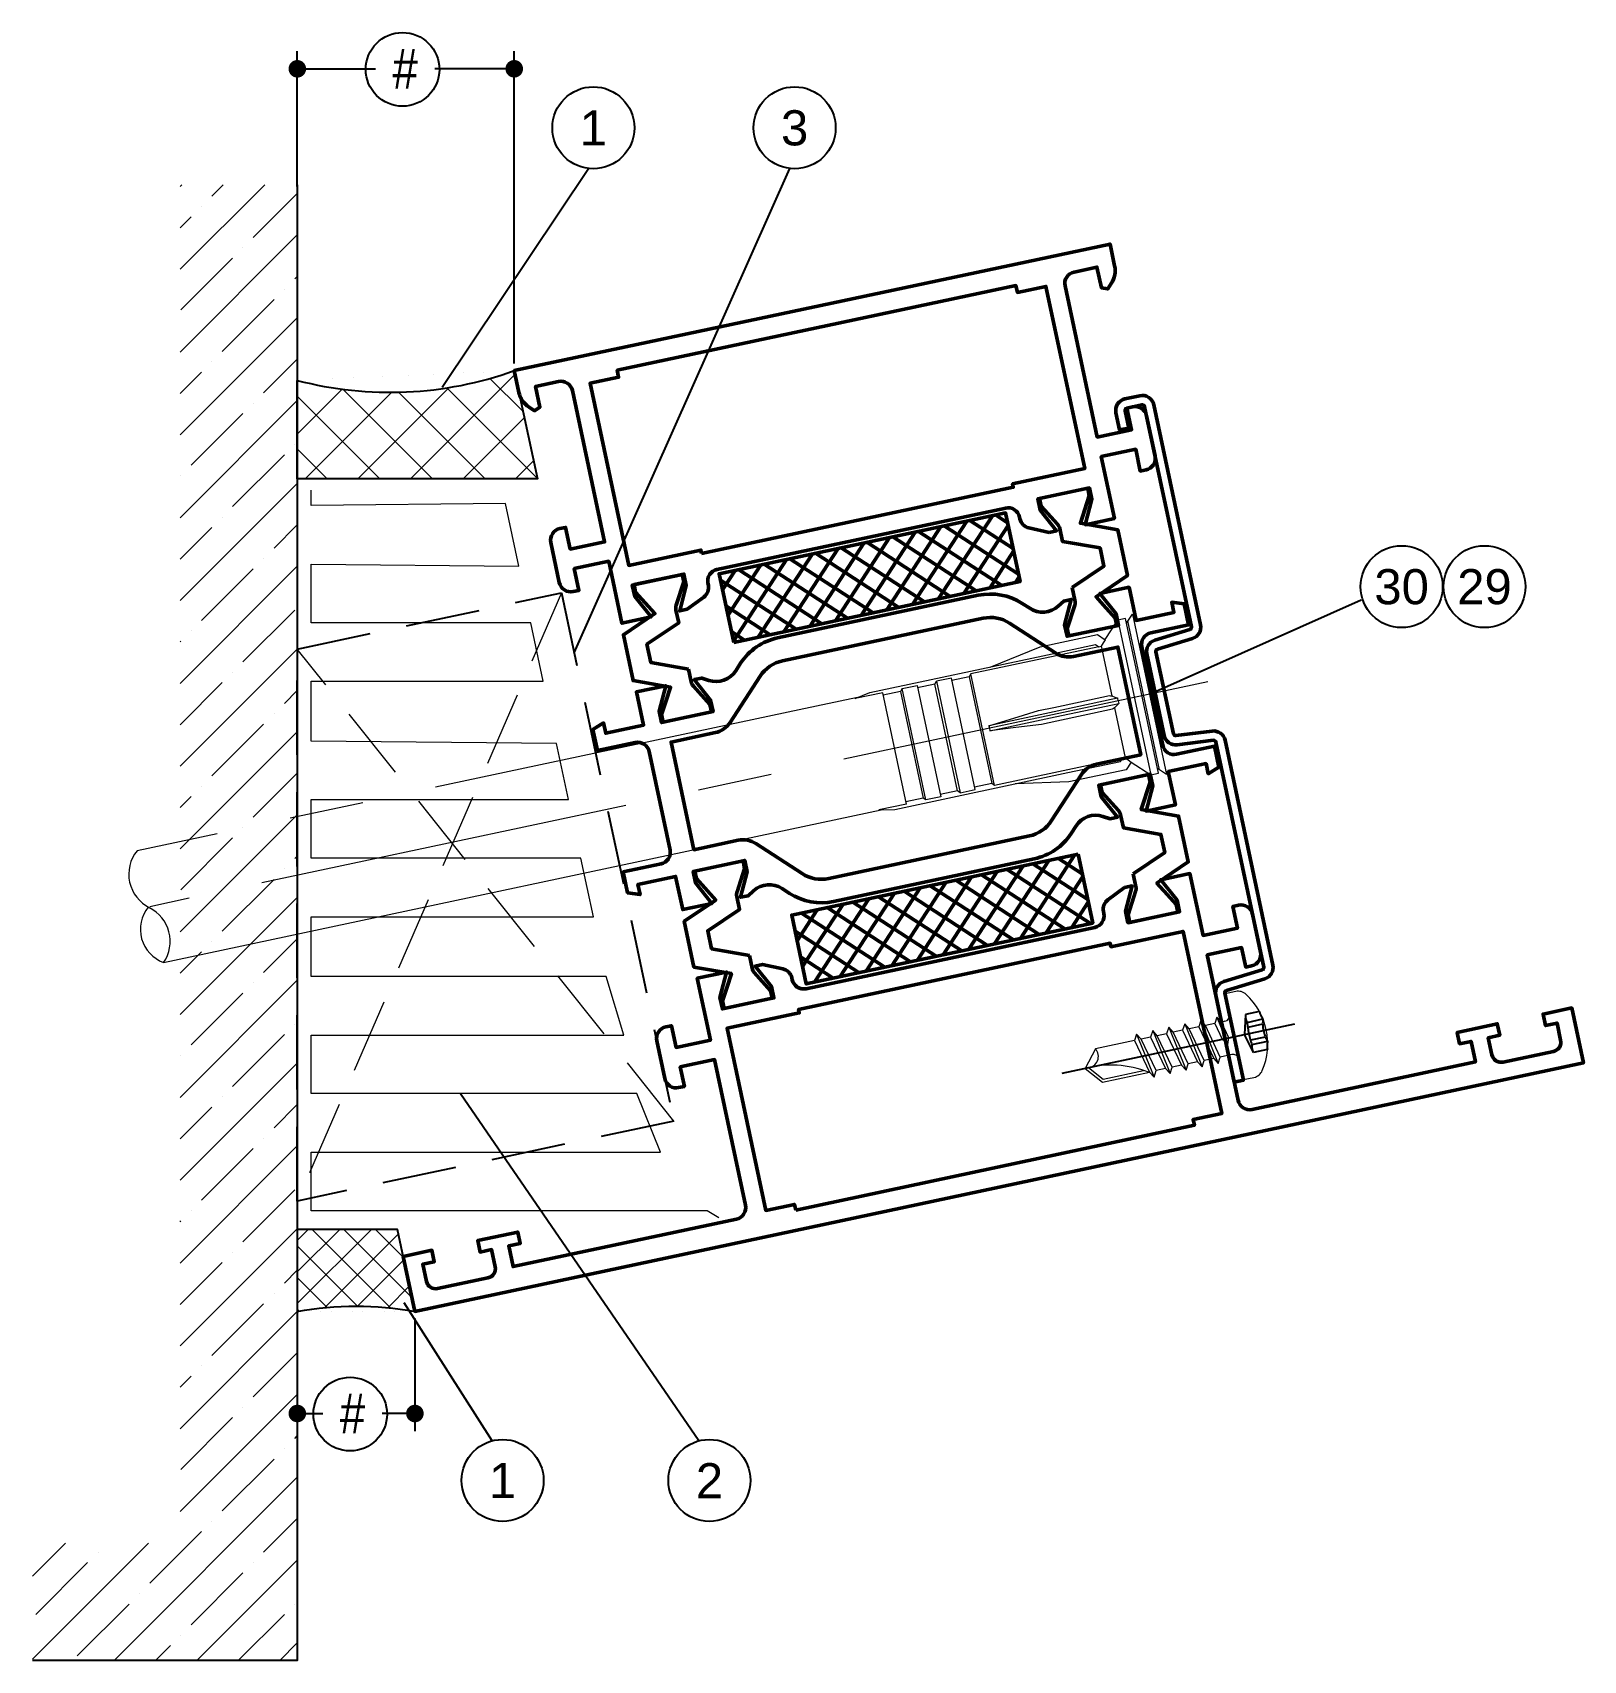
# Model space of a CAD drawing. Header units: millimetres. Extents: x 40 to 172, y 84 to 223.
import ezdxf
from ezdxf.enums import TextEntityAlignment as Align

# ---------------------------------------------------------------- set-up
doc = ezdxf.new("R2010")
doc.units = ezdxf.units.MM
doc.linetypes.add('CENTER', pattern=[50.8, 31.75, -6.35, 6.35, -6.35])
doc.linetypes.add('HIDDEN', pattern=[9.525, 6.35, -3.175])
for name, color, linetype, lineweight in [('AM_5', 3, 'Continuous', 25), ('AM_C', 50, 'Continuous', 50), ('AM_S', 80, 'Continuous', 50), ('Cent3', 70, 'CENTER', 18), ('CHide2', 2, 'HIDDEN', 25), ('CHide3', 70, 'HIDDEN', 18), ('Cont2', 2, 'Continuous', 25), ('Cont3', 70, 'Continuous', 18)]:
    doc.layers.add(name, color=color, linetype=linetype, lineweight=lineweight)
doc.layers.add('Cent4', color=10, linetype='CENTER')
doc.layers.add('CHide4', color=10, linetype='HIDDEN')
doc.styles.add('BEMSTIL', font='8SIMPLEX.SHX', dxfattribs={"width": 0.85})
doc.styles.add('SWISS', font='swiss.ttf')
doc.dimstyles.new('Dok-1zu2-PUNKT$0', dxfattribs={"dimscale": 0.5, "dimtxt": 3.4, "dimasz": 1.5, "dimexe": 1.5, "dimexo": 0.6, "dimgap": 1.5, "dimtad": 0, "dimlfac": 2, "dimdsep": 46, "dimtxsty": 'BEMSTIL', "dimblk": 'PUNKT', "dimblk1": 'PUNKT', "dimblk2": 'PUNKT', "dimcen": 0, "dimclrd": 3, "dimclre": 3, "dimclrt": 3, "dimadec": 0, "dimazin": 0, "dimtfac": 0.7, "dimtofl": 0, "dimtmove": 0, "dimatfit": 3, "dimfxl": 0, "dimtolj": 1, "dimarcsym": 0})

# ---------------------------------------------------------------- blocks, each defined once
blk = doc.blocks.new('*X4')
at = {"color": 0}
for p, q in [((20.3, 218.29), (23.91, 221.9)), ((20.3, 221.825), (20.375, 221.9)), ((21.655, 221.413), (22.142, 221.9)), ((23.423, 219.645), (25.3, 221.522)), ((20.3, 220.058), (20.771, 220.529)), ((21.213, 220.971), (21.213, 220.971)), ((20.3, 214.754), (25.3, 219.754)), ((22.981, 219.203), (22.981, 219.203)), ((20.329, 216.551), (22.539, 218.761)), ((25.191, 217.877), (25.3, 217.987)), ((22.097, 214.784), (24.307, 216.993)), ((24.749, 217.435), (24.749, 217.435)), ((20.3, 211.219), (25.3, 216.219)), ((21.655, 214.342), (21.655, 214.342)), ((23.865, 213.016), (25.3, 214.451)), ((20.3, 212.987), (21.213, 213.9)), ((20.3, 207.683), (25.3, 212.683)), ((20.771, 209.922), (22.981, 212.132)), ((23.423, 212.574), (23.423, 212.574)), ((25.191, 210.806), (25.191, 210.806)), ((22.539, 208.155), (24.749, 210.364)), ((20.329, 209.48), (20.329, 209.48)), ((20.3, 204.148), (25.3, 209.148)), ((20.3, 205.916), (21.655, 207.271)), ((22.097, 207.713), (22.097, 207.713)), ((24.307, 206.387), (25.3, 207.38)), ((23.865, 205.945), (23.865, 205.945)), ((20.3, 200.612), (25.3, 205.612)), ((21.213, 203.293), (23.423, 205.503)), ((22.981, 201.525), (25.191, 203.735)), ((20.3, 202.38), (20.329, 202.409)), ((20.771, 202.851), (20.771, 202.851)), ((20.3, 197.077), (25.3, 202.077)), ((22.539, 201.083), (22.539, 201.083)), ((20.3, 198.844), (22.097, 200.642)), ((24.749, 199.758), (25.3, 200.309)), ((21.655, 196.664), (23.865, 198.874)), ((24.307, 199.316), (24.307, 199.316)), ((20.3, 193.541), (25.3, 198.541)), ((23.423, 194.896), (25.3, 196.773)), ((21.213, 196.222), (21.213, 196.222)), ((20.3, 195.309), (20.771, 195.78)), ((20.3, 190.006), (25.3, 195.006)), ((20.329, 191.803), (22.539, 194.012)), ((22.981, 194.454), (22.981, 194.454)), ((25.191, 193.129), (25.3, 193.238)), ((24.749, 192.687), (24.749, 192.687)), ((22.097, 190.035), (24.307, 192.245)), ((20.3, 186.47), (25.3, 191.47)), ((20.3, 188.238), (21.213, 189.151)), ((21.655, 189.593), (21.655, 189.593)), ((23.865, 188.267), (25.3, 189.702)), ((20.3, 182.935), (25.3, 187.935)), ((23.423, 187.825), (23.423, 187.825)), ((20.771, 185.174), (22.981, 187.383)), ((22.539, 183.406), (24.749, 185.616)), ((25.191, 186.057), (25.191, 186.057)), ((20.3, 179.399), (25.3, 184.399)), ((20.329, 184.732), (20.329, 184.732)), ((22.097, 182.964), (22.097, 182.964)), ((20.3, 181.167), (21.655, 182.522)), ((24.307, 181.638), (25.3, 182.631)), ((20.3, 175.863), (25.3, 180.863)), ((21.213, 178.544), (23.423, 180.754)), ((23.865, 181.196), (23.865, 181.196)), ((22.981, 176.777), (25.191, 178.986)), ((20.771, 178.103), (20.771, 178.103)), ((20.3, 177.631), (20.329, 177.661)), ((20.3, 172.328), (25.3, 177.328)), ((20.3, 174.096), (22.097, 175.893)), ((22.539, 176.335), (22.539, 176.335)), ((24.749, 175.009), (25.3, 175.56)), ((24.307, 174.567), (24.307, 174.567)), ((20.3, 168.792), (25.3, 173.792)), ((21.655, 171.915), (23.865, 174.125)), ((23.423, 170.148), (25.3, 172.025)), ((20.3, 170.56), (20.771, 171.031)), ((21.213, 171.473), (21.213, 171.473)), ((20.3, 165.257), (25.3, 170.257)), ((22.981, 169.706), (22.981, 169.706)), ((20.329, 167.054), (22.539, 169.264)), ((25.191, 168.38), (25.3, 168.489)), ((22.097, 165.286), (24.307, 167.496)), ((24.749, 167.938), (24.749, 167.938)), ((17.479, 158.9), (25.3, 166.721)), ((21.655, 164.844), (21.655, 164.844)), ((23.865, 163.518), (25.3, 164.954)), ((19.003, 162.193), (21.213, 164.402)), ((14, 162.492), (15.408, 163.9)), ((14, 158.957), (18.943, 163.9)), ((16.794, 163.518), (16.794, 163.518)), ((14.142, 160.867), (16.352, 163.077)), ((20.771, 160.425), (22.981, 162.635)), ((21.014, 158.9), (25.3, 163.186)), ((23.423, 163.077), (23.423, 163.077)), ((15.91, 159.099), (18.12, 161.309)), ((18.562, 161.751), (18.562, 161.751)), ((25.191, 161.309), (25.191, 161.309)), ((22.782, 158.9), (24.749, 160.867)), ((20.329, 159.983), (20.329, 159.983)), ((19.246, 158.9), (19.887, 159.541)), ((24.55, 158.9), (25.3, 159.65))]:
    blk.add_line(p, q, dxfattribs=at)
blk = doc.blocks.new('PUNKT')
at = {"color": 0, "linetype": 'Continuous'}
blk.add_line((-0.5, 0), (-1, 0), dxfattribs=at)
at = {"color": 0, "linetype": 'Continuous', "const_width": 0.5}
blk.add_lwpolyline([(-0.25, 0, 1), (0.25, 0, 1)], format="xyb", close=True, dxfattribs=at)
blk = doc.blocks.new('*D5')
at = {"layer": 'AM_5', "color": 3, "lineweight": -2, "transparency": 16777216}
for p, q in [((62.61, 209.55), (62.61, 221.1)), ((62.61, 209.55), (62.61, 221.1)), ((62.61, 209.55), (62.61, 221.1)), ((81.13, 194.43), (81.13, 221.1)), ((81.13, 194.43), (81.13, 221.1)), ((81.13, 194.43), (81.13, 221.1)), ((64.11, 219.6), (69.28, 219.6)), ((64.11, 219.6), (69.28, 219.6)), ((64.11, 219.6), (69.28, 219.6)), ((79.63, 219.6), (74.35, 219.6)), ((79.63, 219.6), (74.35, 219.6)), ((79.63, 219.6), (74.35, 219.6))]:
    blk.add_line(p, q, dxfattribs=at)
at = {"layer": 'AM_5', "color": 3, "lineweight": -2, "transparency": 16777216, "xscale": 1.5, "yscale": 1.5, "zscale": 1.5, "rotation": 180}
blk.add_blockref('PUNKT', (62.61, 219.6), dxfattribs=at)
blk.add_blockref('PUNKT', (62.61, 219.6), dxfattribs=at)
blk.add_blockref('PUNKT', (62.61, 219.6), dxfattribs=at)
at = {"layer": 'AM_5', "color": 3, "lineweight": -2, "transparency": 16777216, "xscale": 1.5, "yscale": 1.5, "zscale": 1.5}
blk.add_blockref('PUNKT', (81.13, 219.6), dxfattribs=at)
blk.add_blockref('PUNKT', (81.13, 219.6), dxfattribs=at)
blk.add_blockref('PUNKT', (81.13, 219.6), dxfattribs=at)
at = {"layer": 'AM_5', "color": 3, "transparency": 16777216, "insert": (71.82, 219.6), "char_height": 3.4, "attachment_point": 5, "style": 'BEMSTIL'}
blk.add_mtext('\\A1;#', dxfattribs=at)
blk.add_mtext('\\A1;#', dxfattribs=at)
blk.add_mtext('\\A1;#', dxfattribs=at)
blk = doc.blocks.new('*D6')
at = {"layer": 'AM_5', "color": 3, "lineweight": -2, "transparency": 16777216}
for p, q in [((62.61, 112.91), (62.61, 103.29)), ((62.61, 112.91), (62.61, 103.29)), ((62.61, 112.91), (62.61, 103.29)), ((72.65, 112.91), (72.65, 103.29)), ((72.65, 112.91), (72.65, 103.29)), ((72.65, 112.91), (72.65, 103.29)), ((64.11, 104.79), (64.79, 104.79)), ((64.11, 104.79), (64.79, 104.79)), ((64.11, 104.79), (64.79, 104.79)), ((71.15, 104.79), (69.86, 104.79)), ((71.15, 104.79), (69.86, 104.79)), ((71.15, 104.79), (69.86, 104.79))]:
    blk.add_line(p, q, dxfattribs=at)
at = {"layer": 'AM_5', "color": 3, "lineweight": -2, "transparency": 16777216, "xscale": 1.5, "yscale": 1.5, "zscale": 1.5, "rotation": 180}
blk.add_blockref('PUNKT', (62.61, 104.79), dxfattribs=at)
blk.add_blockref('PUNKT', (62.61, 104.79), dxfattribs=at)
blk.add_blockref('PUNKT', (62.61, 104.79), dxfattribs=at)
at = {"layer": 'AM_5', "color": 3, "lineweight": -2, "transparency": 16777216, "xscale": 1.5, "yscale": 1.5, "zscale": 1.5}
blk.add_blockref('PUNKT', (72.65, 104.79), dxfattribs=at)
blk.add_blockref('PUNKT', (72.65, 104.79), dxfattribs=at)
blk.add_blockref('PUNKT', (72.65, 104.79), dxfattribs=at)
at = {"layer": 'AM_5', "color": 3, "transparency": 16777216, "insert": (67.32, 104.79), "char_height": 3.4, "attachment_point": 5, "style": 'BEMSTIL'}
blk.add_mtext('\\A1;#', dxfattribs=at)
blk.add_mtext('\\A1;#', dxfattribs=at)
blk.add_mtext('\\A1;#', dxfattribs=at)
blk = doc.blocks.new('WI1021365')
for points in [[(23, -15.8), (23, -16.45), (21, -15.45), (20, -15.45), (20, -19.95), (21, -19.95), (23, -18.95), (23, -21.5), (17.6, -21.5), (17.6, -24.5), (19.5, -24.5), (19.5, -25, -0.414214), (18.5, -26), (15.2, -26, -0.414214), (14.2, -25), (14.2, -24.5), (15.9, -24.5), (15.9, -21.5), (3.2, -21.5, 0.414214), (2.2, -22.5), (2.2, -42), (4, -42), (4, -41), (5, -41), (5, -44.5), (4, -44.5), (4, -43.5), (2.5, -43.5, 0.414214), (1.7, -44.3), (1.7, -48.7, 0.414214), (2.5, -49.5), (4, -49.5), (4, -48.5), (5, -48.5), (5, -51), (0.2, -51), (0.2, 51), (5, 51), (5, 48.5), (4, 48.5), (4, 49.5), (2.5, 49.5, 0.414214), (1.7, 48.7), (1.7, 44.3, 0.414214), (2.5, 43.5), (4, 43.5), (4, 44.5), (5, 44.5), (5, 41), (4, 41), (4, 42), (2.2, 42), (2.2, 22.5, 0.414214), (3.2, 21.5), (15.9, 21.5), (15.9, 24.5), (14.2, 24.5), (14.2, 25, -0.414214), (15.2, 26), (18.5, 26, -0.414214), (19.5, 25), (19.5, 24.5), (17.6, 24.5), (17.6, 21.5), (23, 21.5), (23, 18.95), (21, 19.95), (20, 19.95), (20, 15.45), (21, 15.45), (23, 16.45), (23, 15.8), (22.27, 14.19, -0.294108), (21.36, 13.6), (21.2, 13.6, 0.414214), (20.2, 12.6), (20.2, -12.6, 0.414214), (21.2, -13.6), (21.36, -13.6, -0.294108), (22.27, -14.19), (23, -15.8)], [(54, -15.8), (54.73, -14.19, -0.294108), (55.64, -13.6), (55.8, -13.6, 0.414214), (56.8, -12.6), (56.8, 12.6, 0.414214), (55.8, 13.6), (55.64, 13.6, -0.294108), (54.73, 14.19), (54, 15.8), (54, 16.45), (56, 15.45), (57, 15.45), (57, 19.95), (56, 19.95), (54, 18.95), (54, 21.5), (59.4, 21.5), (59.4, 24.5), (57.5, 24.5), (57.5, 25, -0.414214), (58.5, 26), (62, 26, -0.414214), (63, 25), (63, 24.5), (61.1, 24.5), (61.1, 21.5), (74.3, 21.5, 0.414214), (75.3, 22.5), (75.3, 24.5), (73.5, 24.5), (73.29, 25.01), (73.69, 25.41, -0.198912), (75.1, 26), (77, 26), (77, -26), (75.1, -26, -0.198912), (73.69, -25.41), (73.29, -25.01), (73.5, -24.5), (75.3, -24.5), (75.3, -22.5, 0.414214), (74.3, -21.5), (61.1, -21.5), (61.1, -24.5), (63, -24.5), (63, -25, -0.414214), (62, -26), (58.5, -26, -0.414214), (57.5, -25), (57.5, -24.5), (59.4, -24.5), (59.4, -21.5), (54, -21.5), (54, -18.95), (56, -19.95), (57, -19.95), (57, -15.45), (56, -15.45), (54, -16.45), (54, -15.8)], [(23.99, 16.75), (22.87, 16.75, 0.131652), (22.47, 16.64), (20.66, 15.6), (20, 15.6), (20, 19.8), (20.66, 19.8), (22, 19.03), (22.49, 18.74), (22.79, 18.57), (24, 21.58), (28, 21.58), (29.21, 18.57), (31.34, 19.8), (32, 19.8), (32, 15.6), (31.34, 15.6), (29.53, 16.64, 0.131652), (29.13, 16.75), (28.01, 16.75), (26.79, 19.78), (25.21, 19.78)], [(48.99, 16.75), (47.87, 16.75, 0.131652), (47.47, 16.64), (45.66, 15.6), (45, 15.6), (45, 19.8), (45.66, 19.8), (47, 19.03), (47.49, 18.74), (47.79, 18.57), (49, 21.58), (53, 21.58), (54.21, 18.57), (56.34, 19.8), (57, 19.8), (57, 15.6), (56.34, 15.6), (54.53, 16.64, 0.131652), (54.13, 16.75), (53.01, 16.75), (51.79, 19.78), (50.21, 19.78)], [(48, 8.76, 0.198912), (47.12, 10.88), (43.79, 14.21, -0.198912), (43.2, 15.63), (43.2, 19.5), (33.8, 19.5), (33.8, 15.63, -0.198912), (33.21, 14.21), (29.88, 10.88, 0.198912), (29, 8.76), (29, -8.76, 0.198912), (29.88, -10.88), (33.21, -14.21, -0.198912), (33.8, -15.63), (33.8, -19.5), (43.2, -19.5), (43.2, -15.63, -0.198912), (43.79, -14.21), (47.12, -10.88, 0.198912), (48, -8.76)], [(23.99, -16.75), (22.87, -16.75, -0.131652), (22.47, -16.64), (20.66, -15.6), (20, -15.6), (20, -19.8), (20.66, -19.8), (22, -19.03), (22.49, -18.74), (22.79, -18.57), (24, -21.57), (28, -21.57), (29.21, -18.57), (31.34, -19.8), (32, -19.8), (32, -15.6), (31.34, -15.6), (29.53, -16.64, -0.131652), (29.13, -16.75), (28.01, -16.75), (26.79, -19.77), (25.21, -19.77)], [(48.99, -16.75), (47.87, -16.75, -0.131652), (47.47, -16.64), (45.66, -15.6), (45, -15.6), (45, -19.8), (45.66, -19.8), (47, -19.03), (47.49, -18.74), (47.79, -18.57), (49, -21.57), (53, -21.57), (54.21, -18.57), (56.34, -19.8), (57, -19.8), (57, -15.6), (56.34, -15.6), (54.53, -16.64, -0.131652), (54.13, -16.75), (53.01, -16.75), (51.79, -19.77), (50.21, -19.77)]]:
    blk.add_lwpolyline(points, format="xyb", close=True)
blk.add_lwpolyline([(29, -15.8), (29.32, -15.25, 0.339454), (29, -12.83), (28.46, -12.29, -0.198912), (27, -8.76), (27, 8.76, -0.198912), (28.46, 12.29), (29, 12.83, 0.339454), (29.32, 15.25), (29, 15.8), (29, 16.45), (31, 15.45), (32, 15.45), (32, 19.95), (31, 19.95), (29, 18.95), (29, 21.5), (31.9, 21.5), (31.9, 24.8), (31.01, 24.8), (31.38, 25.8), (33.2, 25.8), (33.2, 22.5, 0.414214), (34.2, 21.5), (42.8, 21.5, 0.414214), (43.8, 22.5), (43.8, 25.8), (45.62, 25.8), (45.99, 24.8), (45.1, 24.8), (45.1, 21.5), (48, 21.5), (48, 18.95), (46, 19.95), (45, 19.95), (45, 15.45), (46, 15.45), (48, 16.45), (48, 15.8), (47.68, 15.25, 0.339454), (48, 12.83), (48.54, 12.29, -0.198912), (50, 8.76), (50, -8.76, -0.198912), (48.54, -12.29), (48, -12.83, 0.339454), (47.68, -15.25), (48, -15.8), (48, -16.45), (46, -15.45), (45, -15.45), (45, -19.95), (46, -19.95), (48, -18.95), (48, -21.5), (45.1, -21.5), (45.1, -24.8), (45.99, -24.8), (45.62, -25.8), (43.8, -25.8), (43.8, -22.5, 0.414214), (42.8, -21.5), (34.2, -21.5, 0.414214), (33.2, -22.5), (33.2, -25.8), (31.38, -25.8), (31.01, -24.8), (31.9, -24.8), (31.9, -21.5), (29, -21.5), (29, -18.95), (31, -19.95), (32, -19.95), (32, -15.45), (31, -15.45), (29, -16.45), (29, -15.8), (29.32, -15.25)], format="xyb")
for points in [[(1.9, 17.4), (2.4, 17.4), (2.4, 19.9), (18.3, 19.9), (18.3, 13.6), (18.6, 13.6), (18.6, -13.6), (18.3, -13.6), (18.3, -19.9), (2.4, -19.9), (2.4, -17.4), (1.9, -17.4), (1.9, 17.4)], [(58.4, 13.6), (58.7, 13.6), (58.7, 19.9), (74.6, 19.9), (74.6, 17.4), (75.2, 17.4), (75.2, -17.4), (74.6, -17.4), (74.6, -19.9), (58.7, -19.9), (58.7, -13.6), (58.4, -13.6), (58.4, 13.6)]]:
    blk.add_lwpolyline(points, close=True)
blk = doc.blocks.new('WI4090072')
h = blk.add_hatch()
h.set_pattern_fill('ANSI37', color=256, scale=0.5, style=0)
h.set_pattern_definition([(45, (0, 0.4), (-1.12253, 1.12253), []), (135, (0, 0.4), (-1.12253, -1.12253), [])])
h.paths.add_polyline_path([(12.5, 6.4), (-12.5, 6.4), (-12.5, 0.4), (12.5, 0.4)])
blk.add_lwpolyline([(12.5, 6.4), (12.5, 0.4), (-12.5, 0.4), (-12.5, 6.4), (12.5, 6.4)], close=True)
blk = doc.blocks.new('WI4080202')
blk.add_lwpolyline([(-48.32, -0.18), (-48.61, -3.59, -0.388879), (-49.61, -4.5), (-57.2, -4.5), (-57.2, -3.7), (-49.61, -3.7, 0.388879), (-49.41, -3.52), (-49.11, -0.11, -0.388879), (-48.12, 0.8), (-28.48, 0.8, -0.388879), (-27.49, -0.11), (-27.22, -3.22, 0.388879), (-27.02, -3.4), (-19.88, -3.4, 0.388879), (-19.68, -3.22), (-19.41, -0.11, -0.388879), (-18.42, 0.8), (0.8, 0.8, -0.414214), (1.8, -0.2), (1.8, -1.5, -0.414214), (0.8, -2.5), (-0.7, -2.5), (-0.7, -1.7), (0.8, -1.7, 0.414214), (1, -1.5), (1, -0.2, 0.414214), (0.8, 0), (-18.42, 0, 0.388879), (-18.62, -0.18), (-18.89, -3.29, -0.388879), (-19.88, -4.2), (-27.02, -4.2, -0.388879), (-28.01, -3.29), (-28.28, -0.18, 0.388879), (-28.48, 0), (-48.12, 0, 0.388879), (-48.32, -0.18)], format="xyb", close=True)
blk = doc.blocks.new('ws4070448')
at = {"layer": 'Cent4'}
blk.add_lwpolyline([(0, -15.02), (0, 5.29)], dxfattribs=at)
at = {"layer": 'CHide4'}
for p, q in [((-0.97, 1.33), (-0.97, 2.72)), ((-0.56, 1.33), (-0.56, 2.61)), ((0.56, 1.33), (0.56, 2.61)), ((0.97, 1.33), (0.97, 2.72))]:
    blk.add_line(p, q, dxfattribs=at)
for points in [[(-1.65, 2.56), (-1.65, 1.33)], [(1.65, 2.56), (1.65, 1.33)], [(-1.65, 1.33), (0, 0.89)], [(1.65, 1.33), (0, 0.89)]]:
    blk.add_lwpolyline(points, dxfattribs=at)
for centre, radius, start, end in [((-1.59, 3.84), 1.28, 267.2848, 298.8872), ((0, 5.49), 2.94, 250.6988, 289.3012), ((1.59, 3.84), 1.28, 241.1128, 272.7152), ((-1.31, 2.49), 1.21, 253.6643, 286.3357), ((0, 11.41), 10.13, 264.4948, 275.5052), ((1.31, 2.49), 1.21, 253.6643, 286.3357)]:
    blk.add_arc(centre, radius, start, end, dxfattribs=at)
at = {"layer": 'Cont3'}
blk.add_lwpolyline([(3.32, 1.75, 0.314856), (-3.32, 1.75, 0.244912), (-3.75, 0.93), (-3.75, 0), (3.75, 0), (3.75, 0.93, 0.244912), (3.32, 1.75, 0.138291)], format="xyb", dxfattribs=at)
for points in [[(-1.95, -1.1), (-1.45, -1.39), (0, -1.04), (0.5, -0.67), (0, -0.47), (-1.45, -0.81)], [(-1.95, -2.5), (-1.45, -2.79), (1.45, -2.1), (1.95, -1.81), (1.45, -1.52), (-1.45, -2.21)], [(-1.95, -3.9), (-1.45, -4.19), (1.45, -3.5), (1.95, -3.21), (1.45, -2.92), (-1.45, -3.61)], [(-1.95, -5.3), (-1.45, -5.59), (1.45, -4.9), (1.95, -4.61), (1.45, -4.32), (-1.45, -5.01)], [(-1.95, -6.7), (-1.45, -6.99), (1.45, -6.3), (1.95, -6.01), (1.45, -5.72), (-1.45, -6.41)], [(-1.45, -8.39), (1.45, -7.7), (1.95, -7.41), (1.45, -7.12), (-1.45, -7.81), (-1.95, -8.1)]]:
    blk.add_lwpolyline(points, close=True, dxfattribs=at)
for points in [[(-1.95, -1.1), (0.5, -0.67)], [(-1.45, -0.5), (-1.45, -0.81)], [(-1.45, -1.39), (-1.45, -2.21)], [(-1.45, -1.39), (-1.45, -2.21)], [(1.45, -0.5), (1.45, -1.52)], [(-1.95, -2.5), (1.95, -1.81)], [(1.45, -2.1), (1.45, -2.92)], [(-1.95, -3.9), (1.95, -3.21)], [(-1.45, -2.79), (-1.45, -3.61)], [(1.45, -3.5), (1.45, -4.32)], [(-1.95, -5.3), (1.95, -4.61)], [(-1.45, -4.19), (-1.45, -5.01)], [(1.45, -4.9), (1.45, -5.72)], [(-1.95, -6.7), (1.95, -6.01)], [(-1.45, -5.59), (-1.45, -6.41)], [(1.45, -6.3), (1.45, -7.12)], [(-1.95, -8.1), (1.95, -7.41)], [(-1.45, -6.99), (-1.45, -7.81)], [(-1.45, -8.38), (-1.45, -11.81), (0, -13), (1.45, -11.79), (1.45, -7.7)], [(1.24, -8.17), (1.24, -11.7), (0.03, -12.71)]]:
    blk.add_lwpolyline(points, dxfattribs=at)
for centre, radius, start, end in [((-1.95, -0.5), 0.5, 0, 90), ((1.95, -0.5), 0.5, 90, 180), ((8.74, -12.6), 8.74, 146.5114, 182.6031), ((-0.95, -12.64), 0.965, 350.682, 121.1143)]:
    blk.add_arc(centre, radius, start, end, dxfattribs=at)

msp = doc.modelspace()

# ---------------------------------------------------------------- hatches: boundary and pattern name
at = {"layer": 'Cont3'}
h = msp.add_hatch(dxfattribs=at)
h.set_pattern_fill('ANSI37', color=256, style=0)
h.set_pattern_definition([(45, (-858.4944, -279.1933), (-2.245064, 2.245064), []), (135, (-858.4944, -279.1933), (-2.245064, -2.245064), [])])
edge = h.paths.add_edge_path()
edge.add_arc((84.539, 192.764), 3.108, 190.96932, 195.09436, ccw=False)
edge.add_line((81.487, 192.172), (81.135, 193.831))
edge.add_arc((70.522, 223.315), 31.335, 255.36613, 289.79578, ccw=False)
edge.add_line((62.606, 192.996), (62.606, 184.596))
edge.add_line((62.606, 184.596), (83.118, 184.596))
edge.add_line((83.118, 184.596), (81.538, 191.954))
h = msp.add_hatch(dxfattribs=at)
h.set_pattern_fill('ANSI37', color=256, scale=0.6, style=0)
h.set_pattern_definition([(45, (-18.4515, -279.3886), (-1.347038, 1.347038), []), (135, (-18.4515, -279.3886), (-1.347038, -1.347038), [])])
edge = h.paths.add_edge_path()
edge.add_line((62.606, 120.511), (62.606, 113.511))
edge.add_arc((67.627, 84.877), 29.071, 80.05344, 99.94656, ccw=False)
edge.add_line((72.648, 113.511), (71.161, 120.511))
edge.add_line((71.161, 120.511), (62.606, 120.511))

# ---------------------------------------------------------------- linework, layer by layer
at = {"layer": 'AM_5', "color": 3}
for p, q in [((74.988, 192.425), (87.47, 211.087)), ((86.256, 169.735), (104.656, 211.087)), ((135.364, 166.202), (153.437, 174.267)), ((76.529, 132.107), (96.889, 102.499)), ((71.715, 114.273), (79.226, 102.499))]:
    msp.add_line(p, q, dxfattribs=at)
for centre, radius in [((71.596, 219.552), 3.144), ((87.885, 214.563), 3.5), ((105.07, 214.563), 3.5), ((156.896, 175.386), 3.5), ((163.972, 175.386), 3.5), ((67.125, 104.74), 3.144), ((80.134, 99.074), 3.5), ((97.798, 99.074), 3.5)]:
    msp.add_circle(centre, radius, dxfattribs=at)
at = {"layer": 'Cent3'}
for points in [[(140.339, 167.259), (50.026, 148.063)], [(105.465, 164.856), (48.926, 152.839)]]:
    msp.add_lwpolyline(points, dxfattribs=at)
at = {"layer": 'CHide2'}
msp.add_lwpolyline([(62.606, 170.06), (85.168, 174.855), (94.753, 129.762), (62.606, 122.929)], close=True, dxfattribs=at)
at = {"layer": 'CHide3'}
for p, q in [((85.168, 174.855), (62.606, 122.929)), ((94.753, 129.762), (62.606, 170.06))]:
    msp.add_line(p, q, dxfattribs=at)
at = {"layer": 'Cont2'}
msp.add_lwpolyline([(62.606, 209.707), (62.606, 83.707), (40.006, 83.707)], dxfattribs=at)
for points in [[(62.606, 184.596), (62.606, 192.996, 0.1513681), (81.135, 193.831), (83.118, 184.596)], [(62.606, 120.511), (62.606, 113.511, -0.0870188), (72.648, 113.511), (71.161, 120.511)]]:
    msp.add_lwpolyline(points, format="xyb", close=True, dxfattribs=at)
at = {"layer": 'Cont3', "color": 3, "linetype": 'Continuous'}
for p, q in [((131.592, 170.862), (132.676, 172.531)), ((133.325, 172.67), (132.676, 172.531)), ((132.676, 172.531), (135.482, 159.326)), ((136.132, 159.465), (133.325, 172.67)), ((133.408, 172.278), (133.909, 173.049)), ((136.227, 159.74), (133.524, 172.456)), ((133.909, 173.049), (136.82, 159.355)), ((126.04, 170.252), (130.931, 171.292)), ((130.931, 171.292), (131.594, 170.86)), ((131.054, 170.258), (120.121, 167.934)), ((121.768, 168.526), (126.04, 170.252)), ((126.275, 169.484), (130.773, 170.44)), ((130.773, 170.44), (131.054, 170.258)), ((131.054, 170.258), (131.155, 170.284)), ((131.155, 170.284), (131.257, 170.309)), ((131.425, 170.585), (131.257, 170.309)), ((131.257, 170.309), (132.159, 166.061)), ((131.594, 170.86), (131.425, 170.585)), ((111.498, 166.343), (126.275, 169.484)), ((114.252, 166.686), (115.524, 166.957)), ((115.524, 166.957), (117.546, 157.443)), ((117.033, 167.071), (115.566, 166.76)), ((117.033, 167.071), (117.187, 167.31)), ((118.971, 157.952), (117.033, 167.071)), ((118.458, 167.58), (117.187, 167.31)), ((117.187, 167.31), (119.209, 157.796)), ((120.481, 158.067), (118.458, 167.58)), ((119.968, 167.695), (118.5, 167.383)), ((120.121, 167.934), (119.968, 167.695)), ((119.968, 167.695), (121.906, 158.576)), ((122.143, 158.42), (120.121, 167.934)), ((110.43, 165.912), (105.465, 164.856)), ((110.233, 165.832), (111.498, 166.343)), ((112.59, 166.333), (110.233, 165.832)), ((114.612, 156.819), (112.59, 166.333)), ((114.099, 166.448), (112.631, 166.136)), ((114.252, 166.686), (114.099, 166.448)), ((114.099, 166.448), (116.037, 157.328)), ((116.275, 157.173), (114.252, 166.686)), ((127.21, 165.082), (131.708, 166.038)), ((132.11, 165.742), (127.219, 164.703)), ((131.708, 166.038), (131.94, 166.088)), ((131.94, 166.088), (132.05, 166.074)), ((132.05, 166.074), (132.159, 166.061)), ((132.658, 165.859), (132.11, 165.742)), ((132.159, 166.061), (132.409, 165.96)), ((132.205, 165.298), (132.752, 165.415)), ((132.409, 165.96), (132.658, 165.859)), ((132.752, 165.415), (132.566, 165.221)), ((132.705, 165.637), (132.658, 165.859)), ((132.705, 165.637), (132.752, 165.415)), ((127.219, 164.703), (121.643, 163.518)), ((121.643, 163.518), (123.793, 164.166)), ((121.737, 163.074), (127.314, 164.259)), ((123.793, 164.166), (125.896, 164.803)), ((125.896, 164.803), (127.21, 165.082)), ((127.314, 164.259), (132.205, 165.298)), ((131.958, 164.865), (127.46, 163.909)), ((132.19, 164.914), (131.958, 164.865)), ((132.284, 164.971), (132.19, 164.914)), ((132.379, 165.027), (132.284, 164.971)), ((132.566, 165.221), (132.379, 165.027)), ((132.379, 165.027), (133.282, 160.779)), ((121.643, 163.518), (121.719, 163.302)), ((121.719, 163.302), (121.737, 163.074)), ((123.965, 163.356), (121.737, 163.074)), ((126.146, 163.629), (123.965, 163.356)), ((127.46, 163.909), (126.146, 163.629)), ((133.076, 160.744), (122.143, 158.42)), ((128.395, 159.507), (132.894, 160.463)), ((132.894, 160.463), (133.076, 160.744)), ((133.179, 160.761), (133.076, 160.744)), ((133.282, 160.779), (133.179, 160.761)), ((133.282, 160.779), (133.549, 160.596)), ((133.815, 160.413), (133.384, 159.749)), ((133.549, 160.596), (133.815, 160.413)), ((133.813, 160.41), (135.482, 159.326)), ((136.82, 159.355), (136.049, 159.856)), ((113.619, 156.366), (128.395, 159.507)), ((121.906, 158.576), (120.439, 158.264)), ((122.143, 158.42), (121.906, 158.576)), ((128.493, 158.71), (123.889, 158.549)), ((133.384, 159.749), (128.493, 158.71)), ((135.482, 159.326), (136.132, 159.465)), ((116.037, 157.328), (114.57, 157.016)), ((116.275, 157.173), (116.037, 157.328)), ((117.546, 157.443), (116.275, 157.173)), ((118.971, 157.952), (117.504, 157.64)), ((119.209, 157.796), (118.971, 157.952)), ((119.209, 157.796), (120.481, 158.067)), ((51.19, 143.301), (112.467, 156.326)), ((114.612, 156.819), (112.255, 156.318)), ((112.255, 156.318), (113.619, 156.366))]:
    msp.add_line(p, q, dxfattribs=at)
at = {"layer": 'Cont3'}
msp.add_lwpolyline([(98.606, 121.507), (97.606, 122.107), (63.806, 122.107), (63.806, 127.107), (93.606, 127.107), (91.606, 132.107), (63.806, 132.107), (63.806, 137.107), (90.475, 137.107), (88.971, 142.107), (63.806, 142.107), (63.806, 147.207), (87.887, 147.207), (86.824, 152.207), (63.806, 152.207), (63.806, 157.207), (85.762, 157.207), (84.742, 162.004), (63.806, 162.207), (63.806, 167.307), (83.615, 167.307), (82.552, 172.307), (63.806, 172.307), (63.806, 177.307), (81.524, 177.141), (80.386, 182.496), (63.806, 182.307), (63.806, 183.619), (63.806, 183.619), (63.806, 183.619), (63.806, 183.619), (63.806, 183.619)], dxfattribs=at)
for centre, radius, start, end in [((51.422, 150.836), 3.2, 141.2538, 243.37517), ((52.226, 146.135), 3.017, 141.03595, 249.9271), ((48.554, 145.114), 3.2, 325.4771, 63.37517)]:
    msp.add_arc(centre, radius, start, end, dxfattribs=at)

# ---------------------------------------------------------------- block references
at = {"rotation": 282}
msp.add_blockref('ws4070448', (142.601, 136.963), dxfattribs=at)
at = {"layer": 'AM_C', "xscale": -1, "rotation": 282}
msp.add_blockref('WI4080202', (135.117, 189.97), dxfattribs=at)
at = {"layer": 'AM_C'}
for p, rotation in [((110.766, 179.478), 192), ((118.376, 143.678), 12)]:
    msp.add_blockref('WI4090072', p, dxfattribs=dict(at, rotation=rotation))
at = {"layer": 'AM_S', "rotation": 102}
msp.add_blockref('WI1021365', (122.576, 123.919), dxfattribs=at)
at = {"layer": 'Cont3', "xscale": 2, "yscale": 2, "zscale": 2}
msp.add_blockref('*X4', (12.006, -234.093), dxfattribs=at)

# ---------------------------------------------------------------- texts
at = {"layer": 'AM_5', "color": 40, "style": 'SWISS'}
for s, p in [('1', (87.885, 214.563)), ('3', (105.07, 214.563)), ('30', (156.896, 175.386)), ('29', (163.972, 175.386)), ('1', (80.134, 99.074)), ('2', (97.798, 99.074))]:
    msp.add_text(s, height=3, dxfattribs=at).set_placement(p, align=Align.MIDDLE)

# ---------------------------------------------------------------- dimensions: what is measured, and where the dimension line sits
at = {"layer": 'AM_5'}
for base, p1, p2, picture, middle in [((81.135, 219.6), (62.606, 208.951), (81.135, 193.831), '*D5', (71.815, 219.6)), ((72.648, 104.787), (62.606, 113.511), (72.648, 113.511), '*D6', (67.324, 104.787))]:
    dim = msp.add_linear_dim(base=base, p1=p1, p2=p2, text='#', dimstyle='Dok-1zu2-PUNKT$0', override={"dimscale": 1, "dimlfac": 1}, dxfattribs=at)
    dim.commit()
    dim.dimension.update_dxf_attribs({"geometry": picture, "text_midpoint": middle, "dimtype": 160})

doc.saveas('drawing.dxf')
